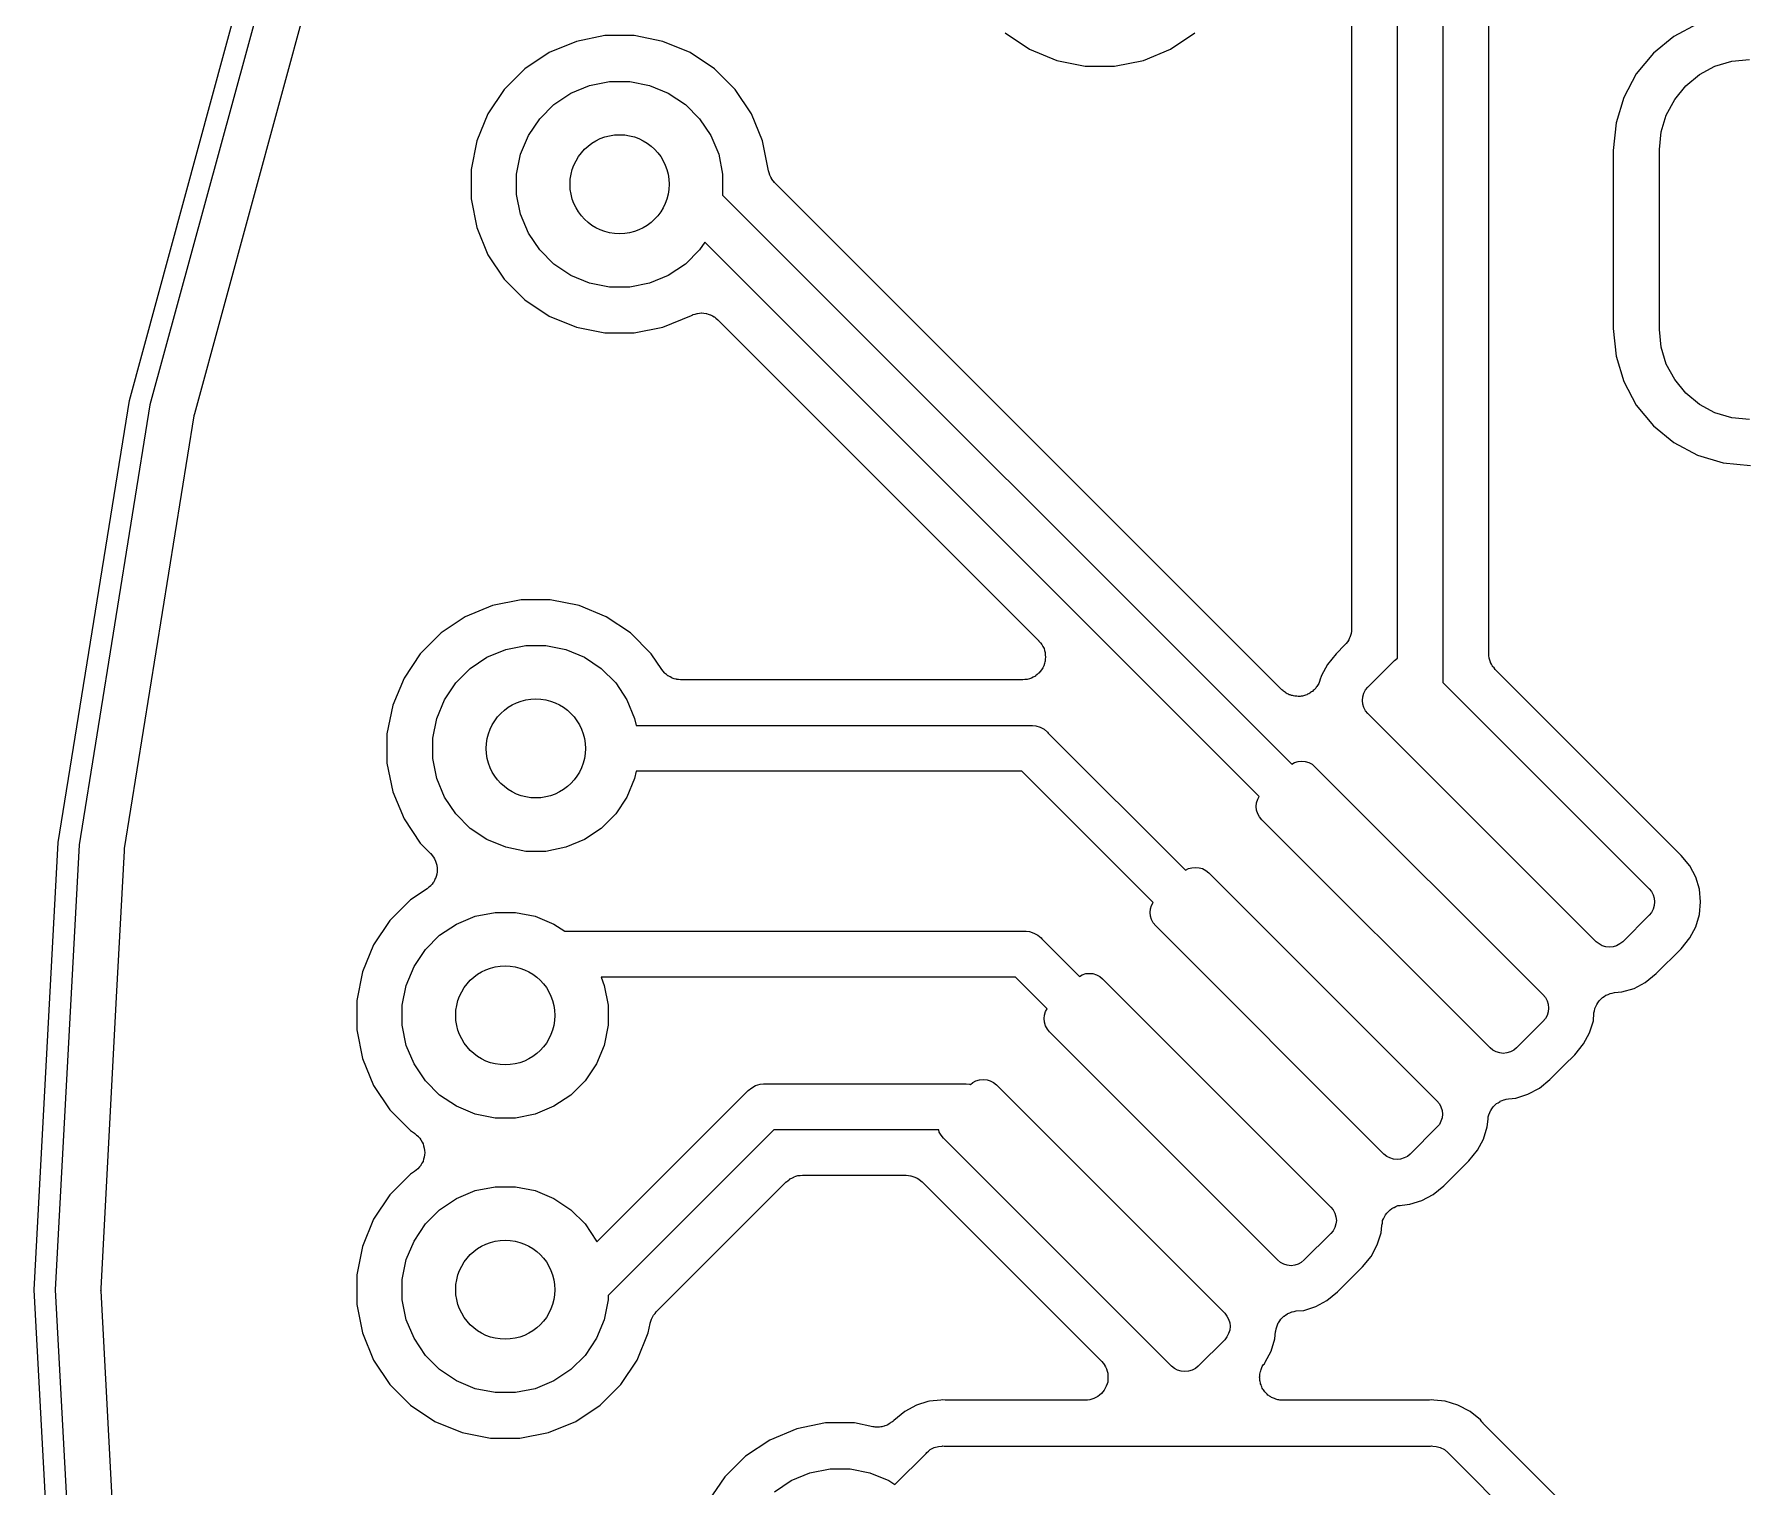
# Model space of a CAD drawing. Extents: x 176.5 to 204.5, y -115.6 to -87.6.
# Drawn here: x 176.49 to 182.2, y -102.26 to -97.42 of the extents above; entities that cross this region are included whole.
import ezdxf

# ---------------------------------------------------------------- set-up
doc = ezdxf.new("R2010")
doc.units = 0
doc.layers.add('BLACK', color=7, linetype='CONTINUOUS')

msp = doc.modelspace()

# ---------------------------------------------------------------- linework, layer by layer
at = {"layer": 'BLACK', "linetype": 'CONTINUOUS'}
for p, q in [((180.873, -96.7382), (180.873, -99.3981)), ((181.026, -99.4961), (181.026, -96.7269)), ((181.178, -96.7548), (181.178, -99.5772)), ((181.331, -99.481), (181.331, -96.9899)), ((176.802, -98.6375), (177.194, -97.1982)), ((177.261, -97.2202), (176.87, -98.6523)), ((177.02, -98.6805), (177.404, -97.2719)), ((178.386, -97.4217), (178.291, -97.4407)), ((178.484, -97.4217), (178.386, -97.4217)), ((178.579, -97.4407), (178.484, -97.4217)), ((179.719, -97.4127), (179.801, -97.4669)), ((180.27, -97.4669), (180.351, -97.4127)), ((181.947, -97.4242), (181.879, -97.4806)), ((182.026, -97.3824), (181.947, -97.4242)), ((178.2, -97.4781), (178.119, -97.5323)), ((178.291, -97.4407), (178.2, -97.4781)), ((178.67, -97.4781), (178.579, -97.4407)), ((178.751, -97.5323), (178.67, -97.4781)), ((179.801, -97.4669), (179.891, -97.5043)), ((180.18, -97.5043), (180.27, -97.4669)), ((181.879, -97.4806), (181.822, -97.5493)), ((178.119, -97.5323), (178.05, -97.6013)), ((178.82, -97.6013), (178.751, -97.5323)), ((179.891, -97.5043), (179.986, -97.5233)), ((179.986, -97.5233), (180.084, -97.5233)), ((180.084, -97.5233), (180.18, -97.5043)), ((181.822, -97.5493), (181.78, -97.6276)), ((181.987, -97.5889), (182.032, -97.5516)), ((182.032, -97.5516), (182.084, -97.5238)), ((182.084, -97.5238), (182.14, -97.5068)), ((182.14, -97.5068), (182.199, -97.501)), ((178.05, -97.6013), (177.996, -97.6824)), ((178.273, -97.6131), (178.335, -97.5873)), ((178.335, -97.5873), (178.401, -97.5741)), ((178.401, -97.5741), (178.469, -97.5741)), ((178.469, -97.5741), (178.535, -97.5873)), ((178.535, -97.5873), (178.597, -97.6131)), ((178.874, -97.6824), (178.82, -97.6013)), ((181.95, -97.6343), (181.987, -97.5889)), ((178.169, -97.6984), (178.216, -97.6507)), ((178.216, -97.6507), (178.273, -97.6131)), ((178.597, -97.6131), (178.654, -97.6507)), ((178.654, -97.6507), (178.701, -97.6984)), ((181.78, -97.6276), (181.755, -97.7126)), ((181.922, -97.6862), (181.95, -97.6343)), ((177.996, -97.6824), (177.959, -97.7725)), ((178.131, -97.7546), (178.169, -97.6984)), ((178.701, -97.6984), (178.739, -97.7546)), ((178.911, -97.7725), (178.874, -97.6824)), ((181.755, -97.7126), (181.745, -97.8047)), ((181.905, -97.7425), (181.922, -97.6862)), ((177.959, -97.7725), (177.94, -97.8682)), ((178.105, -97.817), (178.131, -97.7546)), ((178.739, -97.7546), (178.765, -97.817)), ((178.931, -97.8726), (178.911, -97.7725)), ((181.899, -97.801), (181.905, -97.7425)), ((178.092, -97.8832), (178.105, -97.817)), ((178.765, -97.817), (178.778, -97.8832)), ((181.745, -97.8047), (181.745, -98.3973)), ((181.899, -98.401), (181.899, -97.801)), ((177.94, -97.8682), (177.94, -97.9658)), ((178.092, -97.9508), (178.092, -97.8832)), ((178.778, -97.8832), (178.778, -97.9508)), ((178.933, -97.8793), (178.931, -97.8726)), ((178.935, -97.8861), (178.933, -97.8793)), ((178.935, -97.8864), (178.935, -97.8861)), ((178.935, -97.8869), (178.935, -97.8864)), ((178.939, -97.893), (178.935, -97.8869)), ((178.942, -97.8993), (178.939, -97.893)), ((178.105, -98.017), (178.092, -97.9508)), ((178.778, -97.9508), (178.778, -97.9527)), ((178.942, -97.8996), (178.942, -97.8993)), ((178.942, -97.9), (178.942, -97.8996)), ((178.947, -97.9054), (178.942, -97.9)), ((178.951, -97.9109), (178.947, -97.9054)), ((178.952, -97.9115), (178.951, -97.9109)), ((178.952, -97.9116), (178.952, -97.9115)), ((178.952, -97.9115), (178.952, -97.9115)), ((178.952, -97.9115), (178.952, -97.9115)), ((180.641, -99.6011), (178.952, -97.9116)), ((177.94, -97.9658), (177.959, -98.0615)), ((178.778, -97.9527), (180.674, -99.8488)), ((177.959, -98.0615), (177.996, -98.1516)), ((178.131, -98.0794), (178.105, -98.017)), ((178.169, -98.1356), (178.131, -98.0794)), ((178.719, -98.1095), (178.701, -98.1356)), ((180.566, -99.9566), (178.719, -98.1095)), ((177.996, -98.1516), (178.05, -98.2327)), ((178.216, -98.1833), (178.169, -98.1356)), ((178.701, -98.1356), (178.654, -98.1833)), ((178.05, -98.2327), (178.119, -98.3017)), ((178.273, -98.2209), (178.216, -98.1833)), ((178.335, -98.2467), (178.273, -98.2209)), ((178.597, -98.2209), (178.535, -98.2467)), ((178.654, -98.1833), (178.597, -98.2209)), ((178.401, -98.2599), (178.335, -98.2467)), ((178.469, -98.2599), (178.401, -98.2599)), ((178.535, -98.2467), (178.469, -98.2599)), ((178.119, -98.3017), (178.2, -98.3559)), ((178.674, -98.3541), (178.679, -98.3514)), ((178.679, -98.3513), (178.68, -98.3512)), ((178.679, -98.3514), (178.679, -98.3513)), ((178.68, -98.3512), (178.687, -98.3492)), ((178.687, -98.3492), (178.693, -98.3471)), ((178.693, -98.3471), (178.694, -98.3471)), ((178.694, -98.347), (178.701, -98.3464)), ((178.694, -98.3471), (178.694, -98.347)), ((178.701, -98.3464), (178.708, -98.3457)), ((178.708, -98.3457), (178.709, -98.3458)), ((178.709, -98.3458), (178.709, -98.3457)), ((178.709, -98.3457), (178.716, -98.3465)), ((178.716, -98.3465), (178.723, -98.3472)), ((178.723, -98.3472), (178.723, -98.3473)), ((178.723, -98.3473), (178.724, -98.3474)), ((178.724, -98.3474), (178.73, -98.3495)), ((178.73, -98.3495), (178.737, -98.3516)), ((178.737, -98.3516), (178.738, -98.3517)), ((178.738, -98.3517), (178.738, -98.3518)), ((178.738, -98.3518), (178.744, -98.3552)), ((178.2, -98.3559), (178.291, -98.3933)), ((178.291, -98.3933), (178.386, -98.4123)), ((178.484, -98.4123), (178.579, -98.3933)), ((178.579, -98.3933), (178.674, -98.3541)), ((178.744, -98.3552), (178.75, -98.3586)), ((178.75, -98.3586), (178.751, -98.3588)), ((178.751, -98.3588), (178.751, -98.3589)), ((178.751, -98.3589), (178.756, -98.3635)), ((178.756, -98.3635), (178.762, -98.3681)), ((178.762, -98.3681), (179.832, -99.4379)), ((181.745, -98.3973), (181.755, -98.4894)), ((181.905, -98.4595), (181.899, -98.401)), ((178.386, -98.4123), (178.484, -98.4123)), ((181.922, -98.5158), (181.905, -98.4595)), ((181.755, -98.4894), (181.78, -98.5744)), ((181.95, -98.5677), (181.922, -98.5158)), ((181.78, -98.5744), (181.822, -98.6527)), ((181.987, -98.6131), (181.95, -98.5677)), ((176.564, -100.11), (176.802, -98.6375)), ((182.032, -98.6504), (181.987, -98.6131)), ((176.87, -98.6523), (176.634, -100.118)), ((176.786, -100.13), (177.018, -98.6885)), ((177.018, -98.6874), (177.019, -98.684)), ((177.018, -98.6885), (177.018, -98.6874)), ((177.019, -98.684), (177.02, -98.6805)), ((181.822, -98.6527), (181.879, -98.7214)), ((182.084, -98.6782), (182.032, -98.6504)), ((182.14, -98.6952), (182.084, -98.6782)), ((181.879, -98.7214), (181.947, -98.7778)), ((182.199, -98.701), (182.14, -98.6952)), ((181.947, -98.7778), (182.026, -98.8196)), ((182.026, -98.8196), (182.111, -98.8454)), ((182.111, -98.8454), (182.203, -98.8545)), ((178.011, -99.3203), (177.921, -99.3577)), ((178.107, -99.3013), (178.011, -99.3203)), ((178.204, -99.3013), (178.107, -99.3013)), ((178.3, -99.3203), (178.204, -99.3013)), ((178.39, -99.3577), (178.3, -99.3203)), ((177.921, -99.3577), (177.84, -99.4119)), ((178.471, -99.4119), (178.39, -99.3577)), ((177.84, -99.4119), (177.771, -99.4809)), ((178.54, -99.4809), (178.471, -99.4119)), ((180.864, -99.4343), (180.861, -99.4405)), ((180.867, -99.4282), (180.864, -99.4343)), ((180.868, -99.4274), (180.867, -99.4278)), ((180.867, -99.4278), (180.867, -99.4282)), ((180.87, -99.4207), (180.868, -99.4274)), ((180.872, -99.414), (180.87, -99.4207)), ((180.873, -99.4062), (180.872, -99.4132)), ((180.872, -99.4132), (180.872, -99.4136)), ((180.872, -99.4136), (180.872, -99.414)), ((180.873, -99.3981), (180.873, -99.3984)), ((180.873, -99.3984), (180.873, -99.3984)), ((180.873, -99.3984), (180.873, -99.3984)), ((180.873, -99.3984), (180.873, -99.3992)), ((180.873, -99.3992), (180.873, -99.4062)), ((177.771, -99.4809), (177.717, -99.562)), ((177.937, -99.5303), (177.993, -99.4927)), ((177.993, -99.4927), (178.056, -99.4669)), ((178.056, -99.4669), (178.122, -99.4537)), ((178.122, -99.4537), (178.189, -99.4537)), ((178.189, -99.4537), (178.256, -99.4669)), ((178.256, -99.4669), (178.318, -99.4927)), ((178.318, -99.4927), (178.374, -99.5303)), ((178.576, -99.5341), (178.54, -99.4809)), ((179.832, -99.4379), (179.832, -99.4385)), ((179.832, -99.4385), (179.832, -99.4385)), ((179.832, -99.4385), (179.832, -99.4385)), ((179.832, -99.4385), (179.832, -99.4387)), ((179.832, -99.4387), (179.837, -99.4445)), ((179.837, -99.4445), (179.842, -99.4501)), ((179.842, -99.4501), (179.842, -99.4502)), ((179.842, -99.4502), (179.842, -99.4503)), ((179.842, -99.4503), (179.845, -99.4568)), ((179.845, -99.4568), (179.849, -99.4633)), ((179.849, -99.4633), (179.849, -99.4634)), ((179.849, -99.4634), (179.849, -99.4635)), ((179.849, -99.4635), (179.851, -99.4706)), ((179.851, -99.4706), (179.853, -99.4775)), ((179.853, -99.4775), (179.853, -99.4777)), ((179.853, -99.4777), (179.853, -99.4778)), ((179.853, -99.4778), (179.853, -99.4852)), ((179.853, -99.4852), (179.854, -99.4923)), ((179.854, -99.4926), (179.853, -99.4996)), ((179.854, -99.4923), (179.854, -99.4925)), ((179.854, -99.4925), (179.854, -99.4926)), ((180.822, -99.481), (180.793, -99.5166)), ((180.851, -99.452), (180.822, -99.481)), ((180.856, -99.4466), (180.851, -99.452)), ((180.86, -99.4412), (180.856, -99.4466)), ((180.861, -99.4405), (180.86, -99.4408)), ((180.86, -99.4408), (180.86, -99.4412)), ((181.331, -99.4879), (181.331, -99.481)), ((181.332, -99.495), (181.331, -99.4879)), ((177.889, -99.578), (177.937, -99.5303)), ((178.374, -99.5303), (178.422, -99.578)), ((178.58, -99.5396), (178.576, -99.5341)), ((178.585, -99.5451), (178.58, -99.5396)), ((178.585, -99.5454), (178.585, -99.5451)), ((178.585, -99.5456), (178.585, -99.5454)), ((178.591, -99.5501), (178.585, -99.5456)), ((178.596, -99.5547), (178.591, -99.5501)), ((179.826, -99.5507), (179.82, -99.5553)), ((179.831, -99.5461), (179.826, -99.5507)), ((179.832, -99.5459), (179.831, -99.546)), ((179.831, -99.546), (179.831, -99.5461)), ((179.836, -99.5401), (179.832, -99.5459)), ((179.841, -99.5346), (179.836, -99.5401)), ((179.845, -99.5278), (179.841, -99.5344)), ((179.841, -99.5344), (179.841, -99.5345)), ((179.841, -99.5345), (179.841, -99.5346)), ((179.848, -99.5216), (179.845, -99.5278)), ((179.85, -99.5142), (179.848, -99.5213)), ((179.848, -99.5213), (179.848, -99.5215)), ((179.848, -99.5215), (179.848, -99.5216)), ((179.852, -99.5074), (179.85, -99.5142)), ((179.853, -99.5071), (179.852, -99.5073)), ((179.852, -99.5073), (179.852, -99.5074)), ((179.853, -99.4996), (179.853, -99.5071)), ((180.793, -99.5166), (180.773, -99.5539)), ((180.928, -99.5922), (181.016, -99.5038)), ((181.016, -99.5038), (181.026, -99.4961)), ((181.332, -99.4954), (181.332, -99.495)), ((181.332, -99.4958), (181.332, -99.4954)), ((181.334, -99.5025), (181.332, -99.4958)), ((181.336, -99.5093), (181.334, -99.5025)), ((181.336, -99.5096), (181.336, -99.5093)), ((181.336, -99.51), (181.336, -99.5096)), ((181.34, -99.5162), (181.336, -99.51)), ((181.343, -99.5225), (181.34, -99.5162)), ((181.343, -99.5228), (181.343, -99.5225)), ((181.343, -99.5231), (181.343, -99.5228)), ((181.348, -99.5285), (181.343, -99.5231)), ((181.352, -99.5341), (181.348, -99.5285)), ((181.353, -99.5346), (181.352, -99.5341)), ((181.353, -99.5347), (181.353, -99.5346)), ((181.353, -99.5346), (181.353, -99.5346)), ((181.353, -99.5348), (181.353, -99.5347)), ((181.971, -100.153), (181.353, -99.5348)), ((177.717, -99.562), (177.679, -99.6521)), ((177.852, -99.6342), (177.889, -99.578)), ((178.422, -99.578), (178.459, -99.6342)), ((178.597, -99.5549), (178.596, -99.5547)), ((178.597, -99.5551), (178.597, -99.5549)), ((178.603, -99.5584), (178.597, -99.5551)), ((178.609, -99.5618), (178.603, -99.5584)), ((178.61, -99.562), (178.609, -99.5618)), ((178.61, -99.5621), (178.61, -99.562)), ((178.617, -99.5642), (178.61, -99.5621)), ((178.623, -99.5663), (178.617, -99.5642)), ((178.624, -99.5664), (178.623, -99.5663)), ((178.624, -99.5665), (178.624, -99.5664)), ((178.631, -99.5672), (178.624, -99.5665)), ((178.638, -99.568), (178.631, -99.5672)), ((178.639, -99.568), (178.638, -99.568)), ((179.778, -99.568), (178.639, -99.568)), ((178.639, -99.568), (178.639, -99.568)), ((178.639, -99.568), (178.639, -99.568)), ((178.639, -99.568), (178.639, -99.568)), ((179.785, -99.5673), (179.778, -99.568)), ((179.792, -99.5666), (179.785, -99.5673)), ((179.793, -99.5666), (179.792, -99.5666)), ((179.8, -99.5645), (179.793, -99.5666)), ((179.793, -99.5666), (179.793, -99.5666)), ((179.807, -99.5624), (179.8, -99.5645)), ((179.813, -99.5589), (179.807, -99.5623)), ((179.807, -99.5623), (179.807, -99.5623)), ((179.807, -99.5623), (179.807, -99.5624)), ((179.82, -99.5554), (179.813, -99.5589)), ((179.82, -99.5553), (179.82, -99.5553)), ((179.82, -99.5553), (179.82, -99.5554)), ((180.644, -99.6033), (180.641, -99.6011)), ((180.647, -99.6059), (180.644, -99.6033)), ((180.65, -99.6081), (180.647, -99.6059)), ((180.653, -99.6105), (180.65, -99.6081)), ((180.743, -99.6067), (180.74, -99.6086)), ((180.746, -99.6039), (180.743, -99.6067)), ((180.749, -99.6015), (180.746, -99.6039)), ((180.751, -99.5987), (180.749, -99.6015)), ((180.754, -99.5963), (180.751, -99.5987)), ((180.756, -99.593), (180.754, -99.5963)), ((180.758, -99.59), (180.756, -99.593)), ((180.76, -99.5869), (180.758, -99.59)), ((180.762, -99.584), (180.76, -99.5869)), ((180.764, -99.5804), (180.762, -99.584)), ((180.766, -99.577), (180.764, -99.5804)), ((180.767, -99.5736), (180.766, -99.577)), ((180.768, -99.5703), (180.767, -99.5736)), ((180.773, -99.5539), (180.768, -99.5693)), ((180.768, -99.5693), (180.768, -99.5703)), ((180.914, -99.6125), (180.92, -99.6017)), ((180.92, -99.6017), (180.928, -99.5922)), ((181.178, -99.5772), (181.865, -100.264)), ((177.679, -99.6521), (177.66, -99.7478)), ((177.826, -99.6966), (177.852, -99.6342)), ((178.459, -99.6342), (178.485, -99.6966)), ((180.656, -99.6122), (180.653, -99.6105)), ((180.659, -99.6142), (180.656, -99.6122)), ((180.663, -99.6157), (180.659, -99.6142)), ((180.666, -99.6176), (180.663, -99.6157)), ((180.669, -99.6186), (180.666, -99.6176)), ((180.673, -99.62), (180.669, -99.6186)), ((180.677, -99.6208), (180.673, -99.62)), ((180.68, -99.6219), (180.677, -99.6208)), ((180.684, -99.6223), (180.68, -99.6219)), ((180.687, -99.623), (180.684, -99.6223)), ((180.691, -99.623), (180.687, -99.623)), ((180.695, -99.6234), (180.691, -99.623)), ((180.699, -99.6231), (180.695, -99.6234)), ((180.702, -99.6231), (180.699, -99.6231)), ((180.706, -99.6224), (180.702, -99.6231)), ((180.71, -99.622), (180.706, -99.6224)), ((180.713, -99.621), (180.71, -99.622)), ((180.717, -99.6203), (180.713, -99.621)), ((180.72, -99.6189), (180.717, -99.6203)), ((180.724, -99.6178), (180.72, -99.6189)), ((180.727, -99.6161), (180.724, -99.6178)), ((180.731, -99.6148), (180.727, -99.6161)), ((180.734, -99.6127), (180.731, -99.6148)), ((180.737, -99.6108), (180.734, -99.6127)), ((180.74, -99.6086), (180.737, -99.6108)), ((180.91, -99.6364), (180.911, -99.6242)), ((180.911, -99.6486), (180.91, -99.6364)), ((180.911, -99.6242), (180.914, -99.6125)), ((180.914, -99.6603), (180.911, -99.6486)), ((180.92, -99.6711), (180.914, -99.6603)), ((177.813, -99.7628), (177.826, -99.6966)), ((178.485, -99.6966), (178.49, -99.7204)), ((178.49, -99.7204), (179.803, -99.7204)), ((179.803, -99.7204), (179.807, -99.72)), ((179.807, -99.72), (179.81, -99.7204)), ((179.81, -99.7204), (179.81, -99.7204)), ((179.81, -99.7204), (179.822, -99.7215)), ((179.822, -99.7215), (179.836, -99.7259)), ((180.928, -99.6806), (180.92, -99.6711)), ((181.688, -100.441), (180.928, -99.6806)), ((177.66, -99.7478), (177.66, -99.8454)), ((177.813, -99.8304), (177.813, -99.7628)), ((179.836, -99.7259), (179.849, -99.7329)), ((179.849, -99.7329), (179.861, -99.7425)), ((179.861, -99.7425), (179.863, -99.7454)), ((179.863, -99.7454), (180.32, -100.202)), ((177.826, -99.8966), (177.813, -99.8304)), ((177.66, -99.8454), (177.679, -99.9411)), ((178.49, -99.8728), (178.485, -99.8966)), ((179.775, -99.8728), (178.49, -99.8728)), ((180.212, -100.31), (179.775, -99.8728)), ((180.674, -99.8488), (180.683, -99.8438)), ((180.683, -99.8438), (180.695, -99.8402)), ((180.695, -99.8402), (180.707, -99.839)), ((180.707, -99.839), (180.719, -99.8402)), ((180.719, -99.8402), (180.731, -99.8438)), ((180.731, -99.8438), (180.742, -99.8496)), ((180.742, -99.8496), (180.751, -99.8574)), ((180.751, -99.8574), (181.511, -100.617)), ((177.679, -99.9411), (177.717, -100.031)), ((177.852, -99.959), (177.826, -99.8966)), ((178.485, -99.8966), (178.459, -99.959)), ((177.889, -100.015), (177.852, -99.959)), ((178.459, -99.959), (178.422, -100.015)), ((180.556, -99.9899), (180.557, -99.9777)), ((180.557, -100.002), (180.556, -99.9899)), ((180.557, -99.9777), (180.561, -99.966)), ((180.561, -100.014), (180.557, -100.002)), ((180.561, -99.966), (180.566, -99.9566)), ((177.717, -100.031), (177.771, -100.112)), ((177.937, -100.063), (177.889, -100.015)), ((177.993, -100.1), (177.937, -100.063)), ((178.374, -100.063), (178.318, -100.1)), ((178.422, -100.015), (178.374, -100.063)), ((180.567, -100.025), (180.561, -100.014)), ((180.574, -100.034), (180.567, -100.025)), ((181.335, -100.794), (180.574, -100.034)), ((176.485, -101.6), (176.564, -100.11)), ((176.634, -100.118), (176.555, -101.6)), ((177.771, -100.112), (177.805, -100.147)), ((178.056, -100.126), (177.993, -100.1)), ((178.318, -100.1), (178.256, -100.126)), ((176.759, -100.625), (176.785, -100.138)), ((176.785, -100.137), (176.786, -100.133)), ((176.785, -100.138), (176.785, -100.137)), ((176.786, -100.133), (176.786, -100.13)), ((177.805, -100.147), (177.806, -100.147)), ((177.806, -100.147), (177.806, -100.147)), ((177.806, -100.147), (177.806, -100.147)), ((177.806, -100.147), (177.806, -100.147)), ((177.806, -100.147), (177.81, -100.153)), ((177.81, -100.153), (177.815, -100.159)), ((177.815, -100.159), (177.815, -100.159)), ((177.815, -100.159), (177.815, -100.159)), ((177.815, -100.159), (177.818, -100.165)), ((177.818, -100.165), (177.822, -100.172)), ((177.822, -100.172), (177.822, -100.172)), ((177.822, -100.172), (177.822, -100.172)), ((177.822, -100.172), (177.824, -100.179)), ((177.824, -100.179), (177.826, -100.186)), ((178.122, -100.14), (178.056, -100.126)), ((178.189, -100.14), (178.122, -100.14)), ((178.256, -100.126), (178.189, -100.14)), ((182, -100.188), (181.971, -100.153)), ((177.821, -100.23), (177.818, -100.237)), ((177.822, -100.23), (177.821, -100.23)), ((177.824, -100.223), (177.822, -100.23)), ((177.822, -100.23), (177.822, -100.23)), ((177.826, -100.216), (177.824, -100.223)), ((177.826, -100.186), (177.826, -100.186)), ((177.826, -100.186), (177.826, -100.187)), ((177.826, -100.187), (177.827, -100.194)), ((177.827, -100.208), (177.826, -100.216)), ((177.826, -100.216), (177.826, -100.216)), ((177.826, -100.216), (177.826, -100.216)), ((177.827, -100.194), (177.827, -100.201)), ((177.827, -100.201), (177.827, -100.201)), ((177.827, -100.201), (177.827, -100.201)), ((177.827, -100.201), (177.827, -100.208)), ((180.32, -100.202), (180.33, -100.197)), ((180.33, -100.197), (180.341, -100.194)), ((180.341, -100.194), (180.353, -100.193)), ((180.353, -100.193), (180.366, -100.194)), ((180.366, -100.194), (180.377, -100.197)), ((180.377, -100.197), (180.388, -100.203)), ((180.388, -100.203), (180.398, -100.211)), ((180.398, -100.211), (181.158, -100.971)), ((182.02, -100.226), (182, -100.188)), ((182.032, -100.266), (182.02, -100.226)), ((177.794, -100.264), (177.738, -100.301)), ((177.799, -100.259), (177.794, -100.264)), ((177.805, -100.255), (177.799, -100.259)), ((177.81, -100.249), (177.805, -100.254)), ((177.805, -100.254), (177.805, -100.255)), ((177.805, -100.255), (177.805, -100.255)), ((177.814, -100.243), (177.81, -100.249)), ((177.815, -100.243), (177.814, -100.243)), ((177.814, -100.243), (177.814, -100.243)), ((177.818, -100.237), (177.815, -100.243)), ((181.865, -100.264), (181.873, -100.273)), ((181.873, -100.273), (181.878, -100.284)), ((181.878, -100.284), (181.882, -100.296)), ((182.036, -100.308), (182.032, -100.266)), ((177.738, -100.301), (177.669, -100.37)), ((177.954, -100.356), (178.02, -100.343)), ((178.02, -100.343), (178.088, -100.343)), ((178.088, -100.343), (178.154, -100.356)), ((180.203, -100.343), (180.204, -100.331)), ((180.204, -100.356), (180.203, -100.343)), ((180.204, -100.331), (180.207, -100.32)), ((180.207, -100.32), (180.212, -100.31)), ((181.873, -100.343), (181.865, -100.352)), ((181.878, -100.332), (181.873, -100.343)), ((181.882, -100.32), (181.878, -100.332)), ((181.882, -100.296), (181.883, -100.308)), ((181.883, -100.308), (181.882, -100.32)), ((182.02, -100.391), (182.032, -100.35)), ((182.032, -100.35), (182.036, -100.308)), ((177.669, -100.37), (177.615, -100.451)), ((177.835, -100.419), (177.892, -100.382)), ((177.892, -100.382), (177.954, -100.356)), ((178.154, -100.356), (178.216, -100.382)), ((178.216, -100.382), (178.253, -100.406)), ((178.253, -100.406), (178.253, -100.406)), ((178.253, -100.406), (178.253, -100.406)), ((178.253, -100.406), (178.257, -100.406)), ((178.257, -100.406), (178.261, -100.406)), ((178.261, -100.406), (179.782, -100.406)), ((179.782, -100.406), (179.785, -100.406)), ((179.785, -100.406), (179.789, -100.406)), ((179.789, -100.406), (179.789, -100.406)), ((179.789, -100.406), (179.8, -100.407)), ((179.8, -100.407), (179.815, -100.412)), ((180.207, -100.367), (180.204, -100.356)), ((180.213, -100.378), (180.207, -100.367)), ((180.221, -100.388), (180.213, -100.378)), ((180.981, -101.148), (180.221, -100.388)), ((181.865, -100.352), (181.777, -100.441)), ((182, -100.428), (182.02, -100.391)), ((177.615, -100.451), (177.578, -100.541)), ((177.788, -100.467), (177.835, -100.419)), ((179.815, -100.412), (179.828, -100.419)), ((179.828, -100.419), (179.839, -100.428)), ((179.839, -100.428), (179.842, -100.431)), ((179.842, -100.431), (179.967, -100.556)), ((181.698, -100.448), (181.688, -100.441)), ((181.708, -100.454), (181.698, -100.448)), ((181.72, -100.458), (181.708, -100.454)), ((181.732, -100.459), (181.72, -100.458)), ((181.745, -100.458), (181.732, -100.459)), ((181.756, -100.454), (181.745, -100.458)), ((181.767, -100.448), (181.756, -100.454)), ((181.777, -100.441), (181.767, -100.448)), ((181.888, -100.547), (181.971, -100.464)), ((181.971, -100.464), (182, -100.428)), ((177.75, -100.523), (177.788, -100.467)), ((177.578, -100.541), (177.559, -100.637)), ((177.724, -100.586), (177.75, -100.523)), ((179.754, -100.559), (178.373, -100.559)), ((178.373, -100.559), (178.384, -100.586)), ((179.859, -100.664), (179.754, -100.559)), ((179.967, -100.556), (179.976, -100.551)), ((179.976, -100.551), (179.988, -100.547)), ((179.988, -100.547), (180, -100.546)), ((180, -100.546), (180.012, -100.547)), ((180.012, -100.547), (180.024, -100.551)), ((180.024, -100.551), (180.035, -100.557)), ((180.035, -100.557), (180.044, -100.564)), ((180.044, -100.564), (180.804, -101.325)), ((181.815, -100.596), (181.852, -100.576)), ((181.852, -100.576), (181.888, -100.547)), ((176.708, -101.596), (176.759, -100.625)), ((177.711, -100.652), (177.724, -100.586)), ((178.384, -100.586), (178.397, -100.652)), ((181.511, -100.617), (181.519, -100.627)), ((181.519, -100.627), (181.525, -100.638)), ((181.699, -100.637), (181.704, -100.632)), ((181.704, -100.632), (181.709, -100.627)), ((181.709, -100.627), (181.715, -100.623)), ((181.709, -100.627), (181.709, -100.627)), ((181.709, -100.627), (181.709, -100.627)), ((181.715, -100.623), (181.721, -100.619)), ((181.721, -100.619), (181.721, -100.619)), ((181.721, -100.619), (181.722, -100.619)), ((181.722, -100.619), (181.728, -100.616)), ((181.728, -100.616), (181.735, -100.613)), ((181.735, -100.613), (181.742, -100.612)), ((181.735, -100.613), (181.735, -100.613)), ((181.735, -100.613), (181.735, -100.613)), ((181.742, -100.612), (181.749, -100.61)), ((181.749, -100.61), (181.774, -100.608)), ((181.774, -100.608), (181.815, -100.596)), ((177.559, -100.637), (177.559, -100.734)), ((177.711, -100.719), (177.711, -100.652)), ((178.397, -100.652), (178.397, -100.719)), ((179.849, -100.697), (179.85, -100.685)), ((179.85, -100.685), (179.854, -100.673)), ((179.854, -100.673), (179.859, -100.664)), ((181.525, -100.686), (181.519, -100.696)), ((181.525, -100.638), (181.528, -100.649)), ((181.528, -100.674), (181.525, -100.686)), ((181.528, -100.649), (181.53, -100.662)), ((181.53, -100.662), (181.528, -100.674)), ((181.679, -100.704), (181.681, -100.679)), ((181.681, -100.678), (181.683, -100.671)), ((181.681, -100.679), (181.681, -100.678)), ((181.681, -100.678), (181.681, -100.678)), ((181.681, -100.678), (181.681, -100.678)), ((181.681, -100.678), (181.681, -100.678)), ((181.683, -100.671), (181.684, -100.664)), ((181.684, -100.663), (181.687, -100.657)), ((181.684, -100.664), (181.684, -100.663)), ((181.684, -100.664), (181.684, -100.664)), ((181.687, -100.657), (181.69, -100.65)), ((181.69, -100.65), (181.694, -100.644)), ((181.69, -100.65), (181.69, -100.65)), ((181.69, -100.65), (181.69, -100.65)), ((181.694, -100.644), (181.698, -100.638)), ((181.698, -100.638), (181.699, -100.637)), ((181.698, -100.638), (181.698, -100.638)), ((177.559, -100.734), (177.578, -100.83)), ((177.724, -100.786), (177.711, -100.719)), ((178.397, -100.719), (178.384, -100.786)), ((179.85, -100.709), (179.849, -100.697)), ((179.854, -100.721), (179.85, -100.709)), ((179.86, -100.732), (179.854, -100.721)), ((179.867, -100.741), (179.86, -100.732)), ((180.627, -101.501), (179.867, -100.741)), ((181.511, -100.706), (181.423, -100.794)), ((181.519, -100.696), (181.511, -100.706)), ((181.646, -100.781), (181.666, -100.744)), ((181.666, -100.744), (181.679, -100.704)), ((177.75, -100.848), (177.724, -100.786)), ((178.384, -100.786), (178.358, -100.848)), ((181.344, -100.802), (181.335, -100.794)), ((181.355, -100.808), (181.344, -100.802)), ((181.414, -100.802), (181.403, -100.808)), ((181.423, -100.794), (181.414, -100.802)), ((181.617, -100.817), (181.646, -100.781)), ((177.578, -100.83), (177.615, -100.92)), ((177.788, -100.904), (177.75, -100.848)), ((178.358, -100.848), (178.32, -100.904)), ((181.367, -100.811), (181.355, -100.808)), ((181.379, -100.813), (181.367, -100.811)), ((181.391, -100.811), (181.379, -100.813)), ((181.403, -100.808), (181.391, -100.811)), ((181.534, -100.9), (181.582, -100.852)), ((181.582, -100.852), (181.617, -100.817)), ((181.582, -100.852), (181.582, -100.852)), ((177.615, -100.92), (177.669, -101.001)), ((177.835, -100.952), (177.788, -100.904)), ((178.32, -100.904), (178.273, -100.952)), ((178.875, -100.927), (178.888, -100.92)), ((178.888, -100.92), (178.903, -100.915)), ((178.903, -100.915), (178.914, -100.914)), ((178.914, -100.914), (178.918, -100.914)), ((178.918, -100.914), (178.921, -100.914)), ((178.921, -100.914), (179.582, -100.914)), ((179.582, -100.914), (179.586, -100.914)), ((179.586, -100.914), (179.59, -100.914)), ((179.59, -100.914), (179.59, -100.914)), ((179.59, -100.914), (179.601, -100.915)), ((179.601, -100.915), (179.604, -100.916)), ((179.604, -100.916), (179.612, -100.91)), ((179.612, -100.91), (179.622, -100.904)), ((179.622, -100.904), (179.634, -100.901)), ((179.634, -100.901), (179.646, -100.9)), ((179.646, -100.9), (179.659, -100.901)), ((179.659, -100.901), (179.67, -100.904)), ((179.67, -100.904), (179.681, -100.91)), ((179.681, -100.91), (179.691, -100.918)), ((179.691, -100.918), (180.451, -101.678)), ((181.499, -100.929), (181.534, -100.9)), ((177.892, -100.989), (177.835, -100.952)), ((178.273, -100.952), (178.216, -100.989)), ((178.359, -101.441), (178.861, -100.939)), ((178.861, -100.939), (178.863, -100.936)), ((178.863, -100.936), (178.875, -100.927)), ((181.158, -100.971), (181.166, -100.981)), ((181.356, -100.98), (181.362, -100.977)), ((181.362, -100.977), (181.368, -100.973)), ((181.368, -100.972), (181.375, -100.97)), ((181.368, -100.973), (181.368, -100.972)), ((181.368, -100.972), (181.368, -100.972)), ((181.375, -100.97), (181.381, -100.967)), ((181.381, -100.967), (181.382, -100.967)), ((181.382, -100.967), (181.389, -100.965)), ((181.382, -100.967), (181.382, -100.967)), ((181.389, -100.965), (181.396, -100.964)), ((181.396, -100.964), (181.421, -100.962)), ((181.421, -100.962), (181.461, -100.949)), ((181.461, -100.949), (181.499, -100.929)), ((177.669, -101.001), (177.738, -101.07)), ((177.954, -101.015), (177.892, -100.989)), ((178.02, -101.028), (177.954, -101.015)), ((178.088, -101.028), (178.02, -101.028)), ((178.154, -101.015), (178.088, -101.028)), ((178.216, -100.989), (178.154, -101.015)), ((181.166, -100.981), (181.171, -100.991)), ((181.171, -100.991), (181.175, -101.003)), ((181.175, -101.027), (181.171, -101.039)), ((181.175, -101.003), (181.176, -101.015)), ((181.176, -101.015), (181.175, -101.027)), ((181.325, -101.057), (181.328, -101.032)), ((181.328, -101.031), (181.329, -101.024)), ((181.328, -101.032), (181.328, -101.031)), ((181.328, -101.032), (181.328, -101.032)), ((181.328, -101.032), (181.328, -101.032)), ((181.328, -101.032), (181.328, -101.032)), ((181.329, -101.024), (181.331, -101.017)), ((181.331, -101.017), (181.334, -101.01)), ((181.331, -101.017), (181.331, -101.017)), ((181.331, -101.017), (181.331, -101.017)), ((181.334, -101.01), (181.336, -101.004)), ((181.336, -101.004), (181.337, -101.003)), ((181.337, -101.003), (181.341, -100.997)), ((181.337, -101.003), (181.337, -101.003)), ((181.341, -100.997), (181.345, -100.991)), ((181.345, -100.991), (181.35, -100.986)), ((181.345, -100.991), (181.345, -100.991)), ((181.345, -100.991), (181.345, -100.991)), ((181.35, -100.986), (181.355, -100.981)), ((181.355, -100.981), (181.356, -100.98)), ((181.355, -100.981), (181.355, -100.981)), ((177.738, -101.07), (177.752, -101.079)), ((177.752, -101.079), (177.752, -101.08)), ((177.752, -101.08), (177.752, -101.08)), ((177.752, -101.08), (177.752, -101.08)), ((177.752, -101.08), (177.753, -101.08)), ((177.753, -101.08), (177.758, -101.085)), ((177.758, -101.085), (177.764, -101.089)), ((177.764, -101.089), (177.764, -101.09)), ((177.764, -101.09), (177.764, -101.09)), ((177.764, -101.09), (177.769, -101.095)), ((178.949, -101.067), (178.397, -101.619)), ((179.498, -101.067), (178.949, -101.067)), ((179.5, -101.075), (179.498, -101.067)), ((179.506, -101.085), (179.5, -101.075)), ((179.514, -101.095), (179.506, -101.085)), ((181.158, -101.059), (181.069, -101.148)), ((181.166, -101.05), (181.158, -101.059)), ((181.171, -101.039), (181.166, -101.05)), ((181.313, -101.098), (181.325, -101.057)), ((177.769, -101.095), (177.773, -101.101)), ((177.773, -101.101), (177.773, -101.101)), ((177.773, -101.101), (177.773, -101.101)), ((177.773, -101.101), (177.777, -101.108)), ((177.777, -101.108), (177.78, -101.114)), ((177.78, -101.114), (177.78, -101.114)), ((177.78, -101.114), (177.78, -101.114)), ((177.78, -101.114), (177.782, -101.121)), ((177.782, -101.121), (177.784, -101.128)), ((177.784, -101.128), (177.784, -101.129)), ((177.784, -101.129), (177.784, -101.129)), ((177.784, -101.129), (177.785, -101.136)), ((177.785, -101.136), (177.786, -101.143)), ((177.786, -101.144), (177.785, -101.151)), ((177.786, -101.143), (177.786, -101.143)), ((177.786, -101.143), (177.786, -101.144)), ((180.274, -101.855), (179.514, -101.095)), ((180.991, -101.156), (180.981, -101.148)), ((181.069, -101.148), (181.06, -101.156)), ((181.264, -101.171), (181.293, -101.135)), ((181.293, -101.135), (181.313, -101.098)), ((177.752, -101.206), (177.738, -101.215)), ((177.757, -101.202), (177.752, -101.206)), ((177.752, -101.206), (177.752, -101.206)), ((177.752, -101.206), (177.752, -101.206)), ((177.752, -101.206), (177.752, -101.206)), ((177.763, -101.197), (177.757, -101.202)), ((177.768, -101.191), (177.763, -101.197)), ((177.763, -101.197), (177.763, -101.197)), ((177.763, -101.197), (177.763, -101.197)), ((177.773, -101.186), (177.768, -101.191)), ((177.776, -101.179), (177.773, -101.185)), ((177.773, -101.185), (177.773, -101.185)), ((177.773, -101.185), (177.773, -101.186)), ((177.78, -101.173), (177.776, -101.179)), ((177.782, -101.165), (177.78, -101.172)), ((177.78, -101.172), (177.78, -101.172)), ((177.78, -101.172), (177.78, -101.173)), ((177.784, -101.158), (177.782, -101.165)), ((177.785, -101.151), (177.784, -101.158)), ((177.784, -101.158), (177.784, -101.158)), ((177.784, -101.158), (177.784, -101.158)), ((181.001, -101.161), (180.991, -101.156)), ((181.013, -101.165), (181.001, -101.161)), ((181.025, -101.166), (181.013, -101.165)), ((181.037, -101.165), (181.025, -101.166)), ((181.049, -101.161), (181.037, -101.165)), ((181.06, -101.156), (181.049, -101.161)), ((181.181, -101.254), (181.264, -101.171)), ((177.738, -101.215), (177.669, -101.284)), ((177.954, -101.27), (178.02, -101.257)), ((178.02, -101.257), (178.088, -101.257)), ((178.088, -101.257), (178.154, -101.27)), ((178.557, -101.674), (178.99, -101.241)), ((178.99, -101.241), (178.99, -101.241)), ((178.99, -101.241), (178.99, -101.241)), ((178.99, -101.241), (178.99, -101.241)), ((178.99, -101.241), (178.991, -101.241)), ((178.991, -101.241), (178.996, -101.236)), ((178.996, -101.236), (179.002, -101.232)), ((179.002, -101.231), (179.009, -101.228)), ((179.002, -101.232), (179.002, -101.231)), ((179.002, -101.232), (179.002, -101.232)), ((179.009, -101.228), (179.015, -101.225)), ((179.015, -101.225), (179.016, -101.224)), ((179.015, -101.225), (179.015, -101.225)), ((179.016, -101.224), (179.022, -101.222)), ((179.022, -101.222), (179.029, -101.22)), ((179.029, -101.22), (179.029, -101.22)), ((179.029, -101.22), (179.03, -101.22)), ((179.03, -101.22), (179.037, -101.22)), ((179.037, -101.22), (179.044, -101.219)), ((179.044, -101.219), (179.389, -101.219)), ((179.389, -101.219), (179.39, -101.219)), ((179.39, -101.219), (179.39, -101.219)), ((179.39, -101.219), (179.39, -101.219)), ((179.39, -101.219), (179.39, -101.219)), ((179.39, -101.219), (179.397, -101.22)), ((179.397, -101.22), (179.404, -101.221)), ((179.404, -101.221), (179.405, -101.221)), ((179.405, -101.221), (179.405, -101.221)), ((179.405, -101.221), (179.412, -101.223)), ((179.412, -101.223), (179.419, -101.225)), ((179.419, -101.225), (179.419, -101.225)), ((179.419, -101.225), (179.419, -101.225)), ((179.419, -101.225), (179.426, -101.229)), ((179.426, -101.229), (179.432, -101.232)), ((179.432, -101.232), (179.432, -101.232)), ((179.432, -101.232), (179.432, -101.232)), ((179.432, -101.232), (179.438, -101.237)), ((179.438, -101.237), (179.443, -101.241)), ((179.443, -101.241), (180.04, -101.838)), ((181.145, -101.283), (181.181, -101.254)), ((177.669, -101.284), (177.615, -101.365)), ((177.835, -101.334), (177.892, -101.296)), ((177.892, -101.296), (177.954, -101.27)), ((178.154, -101.27), (178.216, -101.296)), ((178.216, -101.296), (178.273, -101.334)), ((181.021, -101.323), (181.028, -101.32)), ((181.028, -101.32), (181.035, -101.319)), ((181.028, -101.32), (181.028, -101.32)), ((181.028, -101.32), (181.028, -101.32)), ((181.035, -101.319), (181.042, -101.318)), ((181.042, -101.318), (181.067, -101.315)), ((181.067, -101.315), (181.108, -101.303)), ((181.108, -101.303), (181.145, -101.283)), ((177.615, -101.365), (177.578, -101.456)), ((177.788, -101.381), (177.835, -101.334)), ((178.273, -101.334), (178.32, -101.381)), ((180.804, -101.325), (180.812, -101.334)), ((180.812, -101.334), (180.818, -101.345)), ((180.818, -101.345), (180.821, -101.357)), ((180.821, -101.357), (180.823, -101.369)), ((180.823, -101.369), (180.821, -101.381)), ((180.974, -101.385), (180.976, -101.378)), ((180.976, -101.378), (180.977, -101.371)), ((180.977, -101.37), (180.98, -101.364)), ((180.977, -101.371), (180.977, -101.37)), ((180.977, -101.371), (180.977, -101.371)), ((180.98, -101.364), (180.983, -101.357)), ((180.983, -101.357), (180.987, -101.351)), ((180.983, -101.357), (180.983, -101.357)), ((180.983, -101.357), (180.983, -101.357)), ((180.987, -101.351), (180.991, -101.345)), ((180.991, -101.345), (180.992, -101.344)), ((180.991, -101.345), (180.991, -101.345)), ((180.992, -101.344), (180.997, -101.339)), ((180.997, -101.339), (181.002, -101.334)), ((181.002, -101.334), (181.008, -101.33)), ((181.002, -101.334), (181.002, -101.334)), ((181.002, -101.334), (181.002, -101.334)), ((181.008, -101.33), (181.014, -101.326)), ((181.014, -101.326), (181.014, -101.326)), ((181.014, -101.326), (181.015, -101.326)), ((181.015, -101.326), (181.021, -101.323)), ((177.75, -101.438), (177.788, -101.381)), ((178.32, -101.381), (178.358, -101.438)), ((180.804, -101.413), (180.716, -101.501)), ((180.812, -101.404), (180.804, -101.413)), ((180.818, -101.393), (180.812, -101.404)), ((180.821, -101.381), (180.818, -101.393)), ((180.959, -101.451), (180.972, -101.411)), ((180.972, -101.411), (180.974, -101.386)), ((180.974, -101.386), (180.974, -101.385)), ((180.974, -101.385), (180.974, -101.385)), ((180.974, -101.385), (180.974, -101.385)), ((180.974, -101.385), (180.974, -101.385)), ((177.578, -101.456), (177.559, -101.551)), ((177.724, -101.5), (177.75, -101.438)), ((178.358, -101.438), (178.359, -101.441)), ((180.91, -101.524), (180.939, -101.489)), ((180.939, -101.489), (180.959, -101.451)), ((177.711, -101.566), (177.724, -101.5)), ((180.637, -101.509), (180.627, -101.501)), ((180.648, -101.515), (180.637, -101.509)), ((180.659, -101.518), (180.648, -101.515)), ((180.672, -101.52), (180.659, -101.518)), ((180.684, -101.518), (180.672, -101.52)), ((180.696, -101.515), (180.684, -101.518)), ((180.706, -101.509), (180.696, -101.515)), ((180.716, -101.501), (180.706, -101.509)), ((180.827, -101.607), (180.91, -101.524)), ((176.564, -103.09), (176.485, -101.6)), ((176.555, -101.6), (176.634, -103.082)), ((176.707, -101.603), (176.708, -101.599)), ((176.708, -101.604), (176.707, -101.603)), ((176.708, -101.599), (176.708, -101.596)), ((176.785, -103.062), (176.708, -101.604)), ((177.559, -101.551), (177.559, -101.649)), ((177.711, -101.634), (177.711, -101.566)), ((180.791, -101.636), (180.827, -101.607)), ((177.559, -101.649), (177.578, -101.744)), ((177.724, -101.7), (177.711, -101.634)), ((178.397, -101.634), (178.384, -101.7)), ((178.397, -101.619), (178.397, -101.634)), ((180.714, -101.669), (180.754, -101.656)), ((180.754, -101.656), (180.791, -101.636)), ((177.75, -101.762), (177.724, -101.7)), ((178.384, -101.7), (178.358, -101.762)), ((178.53, -101.744), (178.537, -101.713)), ((178.537, -101.712), (178.539, -101.705)), ((178.537, -101.713), (178.537, -101.712)), ((178.537, -101.713), (178.537, -101.713)), ((178.537, -101.713), (178.537, -101.713)), ((178.537, -101.713), (178.537, -101.713)), ((178.539, -101.705), (178.541, -101.698)), ((178.541, -101.698), (178.545, -101.692)), ((178.541, -101.698), (178.541, -101.698)), ((178.541, -101.698), (178.541, -101.698)), ((178.545, -101.692), (178.548, -101.685)), ((178.548, -101.685), (178.553, -101.679)), ((178.548, -101.685), (178.548, -101.685)), ((178.548, -101.685), (178.548, -101.685)), ((178.553, -101.679), (178.557, -101.674)), ((180.451, -101.678), (180.458, -101.688)), ((180.458, -101.688), (180.464, -101.698)), ((180.464, -101.698), (180.468, -101.71)), ((180.468, -101.71), (180.469, -101.722)), ((180.624, -101.724), (180.627, -101.717)), ((180.627, -101.717), (180.629, -101.711)), ((180.629, -101.711), (180.63, -101.71)), ((180.629, -101.711), (180.629, -101.711)), ((180.63, -101.71), (180.634, -101.704)), ((180.634, -101.704), (180.638, -101.698)), ((180.638, -101.698), (180.643, -101.693)), ((180.638, -101.698), (180.638, -101.698)), ((180.638, -101.698), (180.638, -101.698)), ((180.643, -101.693), (180.648, -101.688)), ((180.648, -101.688), (180.648, -101.688)), ((180.648, -101.688), (180.649, -101.688)), ((180.649, -101.688), (180.655, -101.684)), ((180.655, -101.684), (180.66, -101.68)), ((180.66, -101.68), (180.661, -101.68)), ((180.661, -101.679), (180.668, -101.677)), ((180.661, -101.68), (180.661, -101.679)), ((180.668, -101.677), (180.674, -101.674)), ((180.674, -101.674), (180.675, -101.674)), ((180.675, -101.674), (180.682, -101.673)), ((180.675, -101.674), (180.675, -101.674)), ((180.682, -101.673), (180.689, -101.671)), ((180.689, -101.671), (180.714, -101.669)), ((177.578, -101.744), (177.615, -101.835)), ((177.788, -101.819), (177.75, -101.762)), ((178.358, -101.762), (178.32, -101.819)), ((178.493, -101.835), (178.53, -101.744)), ((180.451, -101.767), (180.362, -101.855)), ((180.458, -101.757), (180.451, -101.767)), ((180.464, -101.746), (180.458, -101.757)), ((180.468, -101.735), (180.464, -101.746)), ((180.469, -101.722), (180.468, -101.735)), ((180.606, -101.805), (180.618, -101.764)), ((180.618, -101.764), (180.62, -101.739)), ((180.62, -101.739), (180.621, -101.739)), ((180.621, -101.738), (180.622, -101.731)), ((180.621, -101.739), (180.621, -101.738)), ((180.621, -101.739), (180.621, -101.739)), ((180.621, -101.739), (180.621, -101.739)), ((180.622, -101.731), (180.624, -101.724)), ((180.624, -101.724), (180.624, -101.724)), ((180.624, -101.724), (180.624, -101.724)), ((177.615, -101.835), (177.669, -101.916)), ((177.835, -101.866), (177.788, -101.819)), ((178.32, -101.819), (178.273, -101.866)), ((178.439, -101.916), (178.493, -101.835)), ((180.586, -101.842), (180.606, -101.805)), ((177.892, -101.904), (177.835, -101.866)), ((178.273, -101.866), (178.216, -101.904)), ((180.04, -101.838), (180.041, -101.839)), ((180.041, -101.839), (180.041, -101.839)), ((180.041, -101.839), (180.041, -101.839)), ((180.041, -101.839), (180.041, -101.839)), ((180.041, -101.839), (180.046, -101.845)), ((180.046, -101.845), (180.05, -101.85)), ((180.05, -101.85), (180.05, -101.85)), ((180.05, -101.85), (180.05, -101.851)), ((180.05, -101.851), (180.054, -101.857)), ((180.054, -101.857), (180.057, -101.864)), ((180.057, -101.864), (180.057, -101.864)), ((180.057, -101.864), (180.057, -101.864)), ((180.057, -101.864), (180.059, -101.871)), ((180.059, -101.871), (180.061, -101.878)), ((180.061, -101.878), (180.061, -101.878)), ((180.061, -101.878), (180.061, -101.878)), ((180.061, -101.878), (180.062, -101.885)), ((180.062, -101.885), (180.062, -101.893)), ((180.062, -101.893), (180.062, -101.893)), ((180.062, -101.893), (180.062, -101.893)), ((180.062, -101.893), (180.062, -101.9)), ((180.283, -101.863), (180.274, -101.855)), ((180.294, -101.868), (180.283, -101.863)), ((180.306, -101.872), (180.294, -101.868)), ((180.318, -101.873), (180.306, -101.872)), ((180.33, -101.872), (180.318, -101.873)), ((180.342, -101.868), (180.33, -101.872)), ((180.353, -101.863), (180.342, -101.868)), ((180.362, -101.855), (180.353, -101.863)), ((180.567, -101.892), (180.568, -101.888)), ((180.568, -101.895), (180.567, -101.892)), ((180.568, -101.881), (180.569, -101.877)), ((180.568, -101.884), (180.568, -101.881)), ((180.568, -101.888), (180.568, -101.884)), ((180.569, -101.877), (180.57, -101.873)), ((180.57, -101.873), (180.571, -101.87)), ((180.571, -101.87), (180.572, -101.866)), ((180.572, -101.866), (180.573, -101.863)), ((180.573, -101.863), (180.575, -101.859)), ((180.575, -101.859), (180.576, -101.856)), ((180.576, -101.856), (180.578, -101.853)), ((180.578, -101.853), (180.58, -101.849)), ((180.58, -101.849), (180.583, -101.847)), ((180.583, -101.847), (180.585, -101.844)), ((180.585, -101.844), (180.586, -101.842)), ((177.669, -101.916), (177.738, -101.985)), ((177.954, -101.93), (177.892, -101.904)), ((178.02, -101.943), (177.954, -101.93)), ((178.088, -101.943), (178.02, -101.943)), ((178.154, -101.93), (178.088, -101.943)), ((178.216, -101.904), (178.154, -101.93)), ((178.37, -101.985), (178.439, -101.916)), ((180.04, -101.946), (180.034, -101.951)), ((180.045, -101.94), (180.04, -101.946)), ((180.04, -101.946), (180.04, -101.946)), ((180.04, -101.946), (180.04, -101.946)), ((180.049, -101.935), (180.045, -101.94)), ((180.053, -101.928), (180.049, -101.935)), ((180.049, -101.935), (180.049, -101.935)), ((180.049, -101.935), (180.049, -101.935)), ((180.056, -101.922), (180.053, -101.928)), ((180.059, -101.914), (180.056, -101.922)), ((180.056, -101.922), (180.056, -101.922)), ((180.056, -101.922), (180.056, -101.922)), ((180.061, -101.908), (180.059, -101.914)), ((180.062, -101.9), (180.061, -101.907)), ((180.061, -101.907), (180.061, -101.908)), ((180.061, -101.908), (180.061, -101.908)), ((180.568, -101.899), (180.568, -101.895)), ((180.568, -101.903), (180.568, -101.899)), ((180.569, -101.906), (180.568, -101.903)), ((180.57, -101.91), (180.569, -101.906)), ((180.57, -101.914), (180.57, -101.91)), ((180.572, -101.917), (180.57, -101.914)), ((180.573, -101.921), (180.572, -101.917)), ((180.575, -101.924), (180.573, -101.921)), ((180.576, -101.928), (180.575, -101.924)), ((180.578, -101.931), (180.576, -101.928)), ((180.58, -101.934), (180.578, -101.931)), ((180.582, -101.937), (180.58, -101.934)), ((180.584, -101.94), (180.582, -101.937)), ((180.587, -101.943), (180.584, -101.94)), ((180.589, -101.945), (180.587, -101.943)), ((180.592, -101.948), (180.589, -101.945)), ((180.595, -101.951), (180.592, -101.948)), ((177.738, -101.985), (177.819, -102.039)), ((178.289, -102.039), (178.37, -101.985)), ((179.385, -102.006), (179.348, -102.036)), ((179.424, -101.985), (179.385, -102.006)), ((179.462, -101.973), (179.424, -101.985)), ((179.467, -101.972), (179.462, -101.973)), ((179.462, -101.973), (179.462, -101.973)), ((179.505, -101.968), (179.467, -101.972)), ((179.512, -101.967), (179.505, -101.968)), ((179.505, -101.968), (179.505, -101.968)), ((179.52, -101.968), (179.512, -101.967)), ((179.523, -101.968), (179.52, -101.968)), ((179.526, -101.968), (179.523, -101.968)), ((179.527, -101.968), (179.526, -101.968)), ((179.986, -101.968), (179.527, -101.968)), ((179.994, -101.968), (179.986, -101.968)), ((180.001, -101.967), (179.994, -101.968)), ((180.008, -101.965), (180.001, -101.967)), ((180.001, -101.967), (180.001, -101.967)), ((180.001, -101.967), (180.001, -101.967)), ((180.015, -101.963), (180.008, -101.965)), ((180.022, -101.959), (180.015, -101.963)), ((180.015, -101.963), (180.015, -101.963)), ((180.015, -101.963), (180.015, -101.963)), ((180.028, -101.956), (180.022, -101.959)), ((180.034, -101.951), (180.028, -101.956)), ((180.028, -101.956), (180.028, -101.956)), ((180.028, -101.956), (180.028, -101.956)), ((180.598, -101.953), (180.595, -101.951)), ((180.6, -101.955), (180.598, -101.953)), ((180.604, -101.957), (180.6, -101.955)), ((180.607, -101.959), (180.604, -101.957)), ((180.61, -101.96), (180.607, -101.959)), ((180.613, -101.962), (180.61, -101.96)), ((180.617, -101.963), (180.613, -101.962)), ((180.621, -101.965), (180.617, -101.963)), ((180.624, -101.966), (180.621, -101.965)), ((180.628, -101.967), (180.624, -101.966)), ((180.631, -101.967), (180.628, -101.967)), ((180.635, -101.968), (180.631, -101.967)), ((180.639, -101.968), (180.635, -101.968)), ((180.642, -101.968), (180.639, -101.968)), ((180.643, -101.968), (180.642, -101.968)), ((181.125, -101.968), (180.643, -101.968)), ((181.128, -101.968), (181.125, -101.968)), ((181.132, -101.968), (181.128, -101.968)), ((181.133, -101.968), (181.132, -101.968)), ((181.14, -101.967), (181.133, -101.968)), ((181.148, -101.968), (181.14, -101.967)), ((181.185, -101.972), (181.148, -101.968)), ((181.148, -101.968), (181.148, -101.968)), ((181.228, -101.985), (181.185, -101.972)), ((181.268, -102.006), (181.228, -101.985)), ((181.303, -102.034), (181.268, -102.006)), ((177.819, -102.039), (177.91, -102.076)), ((178.198, -102.076), (178.289, -102.039)), ((179.025, -102.064), (178.935, -102.101)), ((179.121, -102.044), (179.025, -102.064)), ((179.218, -102.044), (179.121, -102.044)), ((179.279, -102.057), (179.218, -102.044)), ((179.283, -102.057), (179.279, -102.057)), ((179.286, -102.058), (179.283, -102.057)), ((179.29, -102.058), (179.286, -102.058)), ((179.294, -102.058), (179.29, -102.058)), ((179.298, -102.058), (179.294, -102.058)), ((179.301, -102.058), (179.298, -102.058)), ((179.305, -102.057), (179.301, -102.058)), ((179.309, -102.057), (179.305, -102.057)), ((179.312, -102.056), (179.309, -102.057)), ((179.316, -102.055), (179.312, -102.056)), ((179.319, -102.054), (179.316, -102.055)), ((179.323, -102.052), (179.319, -102.054)), ((179.326, -102.051), (179.323, -102.052)), ((179.329, -102.05), (179.326, -102.051)), ((179.333, -102.047), (179.329, -102.05)), ((179.336, -102.045), (179.333, -102.047)), ((179.339, -102.043), (179.336, -102.045)), ((179.342, -102.041), (179.339, -102.043)), ((179.345, -102.039), (179.342, -102.041)), ((179.348, -102.036), (179.345, -102.039)), ((179.348, -102.036), (179.348, -102.036)), ((181.307, -102.04), (181.303, -102.034)), ((181.31, -102.043), (181.307, -102.04)), ((181.312, -102.045), (181.31, -102.043)), ((181.312, -102.046), (181.312, -102.045)), ((181.886, -102.619), (181.312, -102.046)), ((177.91, -102.076), (178.005, -102.095)), ((178.005, -102.095), (178.103, -102.095)), ((178.103, -102.095), (178.198, -102.076)), ((178.935, -102.101), (178.854, -102.155)), ((179.497, -102.122), (179.509, -102.121)), ((179.509, -102.121), (179.512, -102.12)), ((179.509, -102.121), (179.509, -102.121)), ((179.512, -102.12), (179.516, -102.121)), ((179.516, -102.121), (181.136, -102.121)), ((181.136, -102.121), (181.14, -102.12)), ((181.14, -102.12), (181.144, -102.121)), ((181.144, -102.121), (181.144, -102.121)), ((181.144, -102.121), (181.155, -102.122)), ((178.854, -102.155), (178.785, -102.224)), ((179.352, -102.249), (179.456, -102.146)), ((179.456, -102.146), (179.458, -102.143)), ((179.458, -102.143), (179.464, -102.138)), ((179.464, -102.138), (179.47, -102.133)), ((179.47, -102.133), (179.483, -102.126)), ((179.483, -102.126), (179.497, -102.122)), ((179.483, -102.126), (179.483, -102.126)), ((181.155, -102.122), (181.169, -102.126)), ((181.169, -102.126), (181.183, -102.133)), ((181.183, -102.133), (181.194, -102.143)), ((181.194, -102.143), (181.197, -102.146)), ((181.197, -102.146), (181.845, -102.794)), ((178.785, -102.224), (178.73, -102.305)), ((179.007, -102.236), (179.069, -102.21)), ((179.069, -102.21), (179.136, -102.197)), ((179.136, -102.197), (179.203, -102.197)), ((179.203, -102.197), (179.269, -102.21)), ((179.269, -102.21), (179.332, -102.236)), ((178.951, -102.273), (179.007, -102.236)), ((179.332, -102.236), (179.352, -102.249))]:
    msp.add_line(p, q, dxfattribs=at)
at = {"layer": 'BLACK'}
for centre in [(178.435, -97.917), (178.156, -99.7966), (178.054, -100.686), (178.054, -101.6)]:
    msp.add_circle(centre, 0.1651, dxfattribs=at)

doc.saveas('drawing.dxf')
